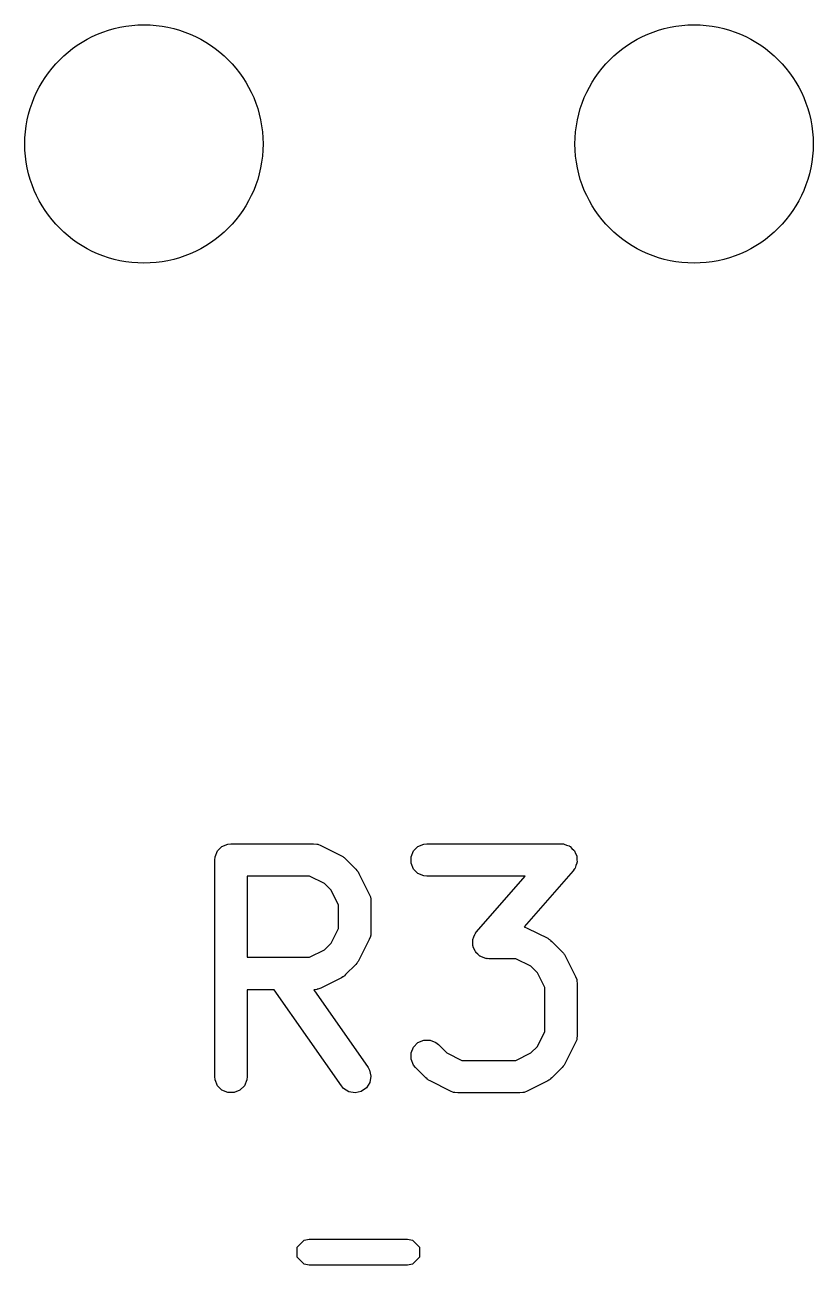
# Model space of a CAD drawing. Extents: x 2.05 to 8.87, y -5.84 to -2.88.
# Drawn here: x 6.1677 to 6.311, y -5.4695 to -5.2441 of the extents above; entities that cross this region are included whole.
import ezdxf

# ---------------------------------------------------------------- set-up
doc = ezdxf.new("R2010")
doc.units = 0
doc.header["$MEASUREMENT"] = 0
doc.layers.add('BLACK', color=7, linetype='CONTINUOUS')

msp = doc.modelspace()

# ---------------------------------------------------------------- linework, layer by layer
at = {"layer": 'BLACK', "linetype": 'CONTINUOUS'}
for p, q in [((6.20274, -5.39422), (6.20355, -5.3934)), ((6.20355, -5.3934), (6.20462, -5.39296)), ((6.20462, -5.39296), (6.20519, -5.39291)), ((6.20519, -5.39291), (6.22019, -5.39291)), ((6.22019, -5.39291), (6.22077, -5.39296)), ((6.22077, -5.39296), (6.22087, -5.393)), ((6.22087, -5.393), (6.22097, -5.39301)), ((6.22097, -5.39301), (6.22151, -5.39322)), ((6.22151, -5.39322), (6.22526, -5.39509)), ((6.23836, -5.39422), (6.23917, -5.3934)), ((6.23917, -5.3934), (6.24024, -5.39296)), ((6.24024, -5.39296), (6.24081, -5.39291)), ((6.24081, -5.39291), (6.26519, -5.39291)), ((6.26519, -5.39291), (6.26549, -5.39294)), ((6.26549, -5.39294), (6.26557, -5.39293)), ((6.26557, -5.39293), (6.26562, -5.39295)), ((6.26562, -5.39295), (6.26576, -5.39296)), ((6.26576, -5.39296), (6.2662, -5.39315)), ((6.2662, -5.39315), (6.26666, -5.3933)), ((6.26666, -5.3933), (6.26673, -5.39337)), ((6.26673, -5.39337), (6.26683, -5.3934)), ((6.26683, -5.3934), (6.26717, -5.39374)), ((6.20224, -5.39586), (6.2023, -5.39528)), ((6.20224, -5.43523), (6.20224, -5.39586)), ((6.2023, -5.39528), (6.20274, -5.39422)), ((6.22526, -5.39509), (6.22551, -5.39525)), ((6.22551, -5.39525), (6.22558, -5.39528)), ((6.22558, -5.39528), (6.22566, -5.39535)), ((6.22566, -5.39535), (6.22575, -5.3954)), ((6.22575, -5.3954), (6.2258, -5.39546)), ((6.2258, -5.39546), (6.22603, -5.39565)), ((6.22603, -5.39565), (6.2279, -5.39752)), ((6.23792, -5.39528), (6.23836, -5.39422)), ((6.23792, -5.39644), (6.23792, -5.39528)), ((6.26717, -5.39374), (6.26753, -5.39406)), ((6.26753, -5.39406), (6.26757, -5.39415)), ((6.26757, -5.39415), (6.26764, -5.39422)), ((6.26764, -5.39422), (6.26782, -5.39466)), ((6.26782, -5.39466), (6.26804, -5.39509)), ((6.26804, -5.39509), (6.26804, -5.39519)), ((6.26804, -5.39519), (6.26808, -5.39528)), ((6.26808, -5.39528), (6.26808, -5.39576)), ((6.26808, -5.39576), (6.26811, -5.39624)), ((6.2279, -5.39752), (6.22809, -5.39775)), ((6.22809, -5.39775), (6.22815, -5.3978)), ((6.22815, -5.3978), (6.2282, -5.39789)), ((6.2282, -5.39789), (6.22827, -5.39797)), ((6.22827, -5.39797), (6.2283, -5.39804)), ((6.2283, -5.39804), (6.22846, -5.39829)), ((6.23836, -5.3975), (6.23792, -5.39644)), ((6.23917, -5.39831), (6.23836, -5.3975)), ((6.26741, -5.3978), (6.25847, -5.40801)), ((6.26759, -5.39755), (6.26741, -5.3978)), ((6.26764, -5.3975), (6.26759, -5.39755)), ((6.26766, -5.39745), (6.26764, -5.3975)), ((6.26774, -5.39733), (6.26766, -5.39745)), ((6.2679, -5.39688), (6.26774, -5.39733)), ((6.26808, -5.39644), (6.2679, -5.39688)), ((6.26811, -5.39624), (6.26808, -5.39634)), ((6.26808, -5.39634), (6.26808, -5.39644)), ((6.21949, -5.39881), (6.20815, -5.39881)), ((6.20815, -5.39881), (6.20815, -5.41353)), ((6.22219, -5.40016), (6.21949, -5.39881)), ((6.22339, -5.40136), (6.22219, -5.40016)), ((6.22846, -5.39829), (6.23033, -5.40204)), ((6.24024, -5.39876), (6.23917, -5.39831)), ((6.24081, -5.39881), (6.24024, -5.39876)), ((6.25868, -5.39881), (6.24081, -5.39881)), ((6.24984, -5.40891), (6.25868, -5.39881)), ((6.22474, -5.40406), (6.22339, -5.40136)), ((6.23033, -5.40204), (6.23054, -5.40258)), ((6.23054, -5.40258), (6.23055, -5.40268)), ((6.23055, -5.40268), (6.23059, -5.40278)), ((6.22474, -5.40829), (6.22474, -5.40406)), ((6.23059, -5.40278), (6.23064, -5.40336)), ((6.23064, -5.40336), (6.23064, -5.40898)), ((6.22339, -5.41098), (6.22474, -5.40829)), ((6.23064, -5.40898), (6.23059, -5.40956)), ((6.24935, -5.40984), (6.2495, -5.40938)), ((6.2495, -5.40938), (6.24959, -5.40927)), ((6.24959, -5.40927), (6.24961, -5.40922)), ((6.24961, -5.40922), (6.24966, -5.40916)), ((6.24966, -5.40916), (6.24984, -5.40891)), ((6.25847, -5.40801), (6.25901, -5.40822)), ((6.25901, -5.40822), (6.26276, -5.41009)), ((6.22219, -5.41218), (6.22339, -5.41098)), ((6.23033, -5.4103), (6.22846, -5.41405)), ((6.23054, -5.40976), (6.23033, -5.4103)), ((6.23055, -5.40966), (6.23054, -5.40976)), ((6.23059, -5.40956), (6.23055, -5.40966)), ((6.24913, -5.41047), (6.24917, -5.41038)), ((6.24917, -5.41095), (6.24913, -5.41047)), ((6.24917, -5.41028), (6.24935, -5.40984)), ((6.24917, -5.41038), (6.24917, -5.41028)), ((6.24917, -5.41143), (6.24917, -5.41095)), ((6.2492, -5.41153), (6.24917, -5.41143)), ((6.24921, -5.41162), (6.2492, -5.41153)), ((6.24942, -5.41205), (6.24921, -5.41162)), ((6.26276, -5.41009), (6.263, -5.41025)), ((6.263, -5.41025), (6.26308, -5.41028)), ((6.26308, -5.41028), (6.26316, -5.41034)), ((6.26316, -5.41034), (6.26325, -5.4104)), ((6.26325, -5.4104), (6.2633, -5.41046)), ((6.2633, -5.41046), (6.26352, -5.41064)), ((6.26352, -5.41064), (6.2654, -5.41252)), ((6.20815, -5.41353), (6.21949, -5.41353)), ((6.21949, -5.41353), (6.22219, -5.41218)), ((6.24961, -5.4125), (6.24942, -5.41205)), ((6.24968, -5.41257), (6.24961, -5.4125)), ((6.24972, -5.41266), (6.24968, -5.41257)), ((6.25008, -5.41297), (6.24972, -5.41266)), ((6.25042, -5.41331), (6.25008, -5.41297)), ((6.25051, -5.41335), (6.25042, -5.41331)), ((6.25059, -5.41342), (6.25051, -5.41335)), ((6.25104, -5.41357), (6.25059, -5.41342)), ((6.25149, -5.41375), (6.25104, -5.41357)), ((6.25163, -5.41377), (6.25149, -5.41375)), ((6.25168, -5.41379), (6.25163, -5.41377)), ((6.25176, -5.41378), (6.25168, -5.41379)), ((6.25206, -5.41381), (6.25176, -5.41378)), ((6.25699, -5.41381), (6.25206, -5.41381)), ((6.25969, -5.41516), (6.25699, -5.41381)), ((6.2654, -5.41252), (6.26558, -5.41275)), ((6.26558, -5.41275), (6.26564, -5.4128)), ((6.26564, -5.4128), (6.2657, -5.41289)), ((6.2657, -5.41289), (6.26577, -5.41297)), ((6.26577, -5.41297), (6.2658, -5.41304)), ((6.2658, -5.41304), (6.26595, -5.41329)), ((6.26595, -5.41329), (6.26783, -5.41704)), ((6.2279, -5.41482), (6.22603, -5.41669)), ((6.22809, -5.41459), (6.2279, -5.41482)), ((6.22815, -5.41454), (6.22809, -5.41459)), ((6.2282, -5.41445), (6.22815, -5.41454)), ((6.22827, -5.41437), (6.2282, -5.41445)), ((6.2283, -5.4143), (6.22827, -5.41437)), ((6.22846, -5.41405), (6.2283, -5.4143)), ((6.26088, -5.41636), (6.25969, -5.41516)), ((6.22526, -5.41725), (6.22151, -5.41912)), ((6.22551, -5.41709), (6.22526, -5.41725)), ((6.22558, -5.41706), (6.22551, -5.41709)), ((6.22566, -5.417), (6.22558, -5.41706)), ((6.22575, -5.41694), (6.22566, -5.417)), ((6.2258, -5.41688), (6.22575, -5.41694)), ((6.22603, -5.41669), (6.2258, -5.41688)), ((6.26223, -5.41905), (6.26088, -5.41636)), ((6.26783, -5.41704), (6.26803, -5.41758)), ((6.26803, -5.41758), (6.26804, -5.41768)), ((6.26804, -5.41768), (6.26808, -5.41778)), ((6.26808, -5.41778), (6.26814, -5.41836)), ((6.26814, -5.41836), (6.26814, -5.42773)), ((6.21303, -5.41943), (6.20815, -5.41943)), ((6.20815, -5.41943), (6.20815, -5.43523)), ((6.22527, -5.43692), (6.21303, -5.41943)), ((6.22077, -5.41938), (6.22024, -5.41943)), ((6.22024, -5.41943), (6.23011, -5.43354)), ((6.22087, -5.41934), (6.22077, -5.41938)), ((6.22097, -5.41933), (6.22087, -5.41934)), ((6.22151, -5.41912), (6.22097, -5.41933)), ((6.26223, -5.42703), (6.26223, -5.41905)), ((6.26088, -5.42973), (6.26223, -5.42703)), ((6.23836, -5.42984), (6.23917, -5.42902)), ((6.23917, -5.42902), (6.24024, -5.42858)), ((6.24024, -5.42858), (6.24139, -5.42858)), ((6.24139, -5.42858), (6.24245, -5.42902)), ((6.24245, -5.42902), (6.2429, -5.42939)), ((6.2429, -5.42939), (6.24444, -5.43093)), ((6.25969, -5.43093), (6.26088, -5.42973)), ((6.26783, -5.42905), (6.26595, -5.4328)), ((6.26803, -5.42851), (6.26783, -5.42905)), ((6.26804, -5.4284), (6.26803, -5.42851)), ((6.26808, -5.42831), (6.26804, -5.4284)), ((6.26814, -5.42773), (6.26808, -5.42831)), ((6.23792, -5.4309), (6.23836, -5.42984)), ((6.23792, -5.43206), (6.23792, -5.4309)), ((6.24444, -5.43093), (6.24714, -5.43228)), ((6.25699, -5.43228), (6.25969, -5.43093)), ((6.23011, -5.43354), (6.23039, -5.43404)), ((6.23039, -5.43404), (6.23064, -5.43517)), ((6.23836, -5.43312), (6.23792, -5.43206)), ((6.23873, -5.43357), (6.23836, -5.43312)), ((6.2406, -5.43544), (6.23873, -5.43357)), ((6.24714, -5.43228), (6.25699, -5.43228)), ((6.2654, -5.43357), (6.26352, -5.43544)), ((6.26558, -5.43334), (6.2654, -5.43357)), ((6.26564, -5.43329), (6.26558, -5.43334)), ((6.2657, -5.4332), (6.26564, -5.43329)), ((6.26577, -5.43312), (6.2657, -5.4332)), ((6.2658, -5.43305), (6.26577, -5.43312)), ((6.26595, -5.4328), (6.2658, -5.43305)), ((6.2023, -5.43581), (6.20224, -5.43523)), ((6.20274, -5.43687), (6.2023, -5.43581)), ((6.20809, -5.43581), (6.20765, -5.43687)), ((6.20815, -5.43523), (6.20809, -5.43581)), ((6.23044, -5.4363), (6.22982, -5.43727)), ((6.23064, -5.43517), (6.23044, -5.4363)), ((6.24083, -5.43563), (6.2406, -5.43544)), ((6.24088, -5.43569), (6.24083, -5.43563)), ((6.24097, -5.43574), (6.24088, -5.43569)), ((6.24105, -5.43581), (6.24097, -5.43574)), ((6.24112, -5.43584), (6.24105, -5.43581)), ((6.24137, -5.436), (6.24112, -5.43584)), ((6.24512, -5.43787), (6.24137, -5.436)), ((6.26276, -5.436), (6.25901, -5.43787)), ((6.263, -5.43584), (6.26276, -5.436)), ((6.26308, -5.43581), (6.263, -5.43584)), ((6.26316, -5.43574), (6.26308, -5.43581)), ((6.26325, -5.43569), (6.26316, -5.43574)), ((6.2633, -5.43563), (6.26325, -5.43569)), ((6.26352, -5.43544), (6.2633, -5.43563)), ((6.20355, -5.43768), (6.20274, -5.43687)), ((6.20462, -5.43813), (6.20355, -5.43768)), ((6.20577, -5.43813), (6.20462, -5.43813)), ((6.20683, -5.43768), (6.20577, -5.43813)), ((6.20765, -5.43687), (6.20683, -5.43768)), ((6.22565, -5.43736), (6.22527, -5.43692)), ((6.22662, -5.43798), (6.22565, -5.43736)), ((6.22775, -5.43818), (6.22662, -5.43798)), ((6.22888, -5.43793), (6.22775, -5.43818)), ((6.22982, -5.43727), (6.22888, -5.43793)), ((6.24566, -5.43808), (6.24512, -5.43787)), ((6.24576, -5.43808), (6.24566, -5.43808)), ((6.24586, -5.43813), (6.24576, -5.43808)), ((6.24644, -5.43818), (6.24586, -5.43813)), ((6.25769, -5.43818), (6.24644, -5.43818)), ((6.25826, -5.43813), (6.25769, -5.43818)), ((6.25836, -5.43808), (6.25826, -5.43813)), ((6.25847, -5.43808), (6.25836, -5.43808)), ((6.25901, -5.43787), (6.25847, -5.43808)), ((6.21722, -5.46622), (6.2185, -5.46494)), ((6.2185, -5.46494), (6.21941, -5.46476)), ((6.21941, -5.46476), (6.23729, -5.46476)), ((6.23729, -5.46476), (6.23819, -5.46494)), ((6.23819, -5.46494), (6.23947, -5.46622)), ((6.21722, -5.46803), (6.21722, -5.46622)), ((6.2185, -5.46931), (6.21722, -5.46803)), ((6.23947, -5.46803), (6.23819, -5.46931)), ((6.23947, -5.46622), (6.23947, -5.46803)), ((6.21941, -5.46949), (6.2185, -5.46931)), ((6.23729, -5.46949), (6.21941, -5.46949)), ((6.23819, -5.46931), (6.23729, -5.46949))]:
    msp.add_line(p, q, dxfattribs=at)
at = {"layer": 'BLACK'}
for centre in [(6.18937, -5.26575), (6.18937, -5.26575), (6.28937, -5.26575), (6.28937, -5.26575)]:
    msp.add_circle(centre, 0.02165, dxfattribs=at)

doc.saveas('drawing.dxf')
